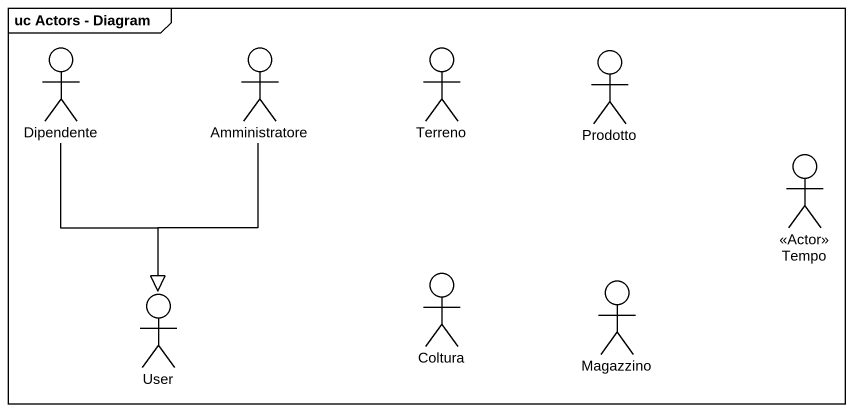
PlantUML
@startuml
mainframe uc Actors - Diagram
actor Dipendente
actor Amministratore
actor Terreno
actor Prodotto
actor Tempo <<Actor>>
actor Coltura
actor Magazzino
actor User
Dipendente --|> User
Amministratore --|> User
@enduml
